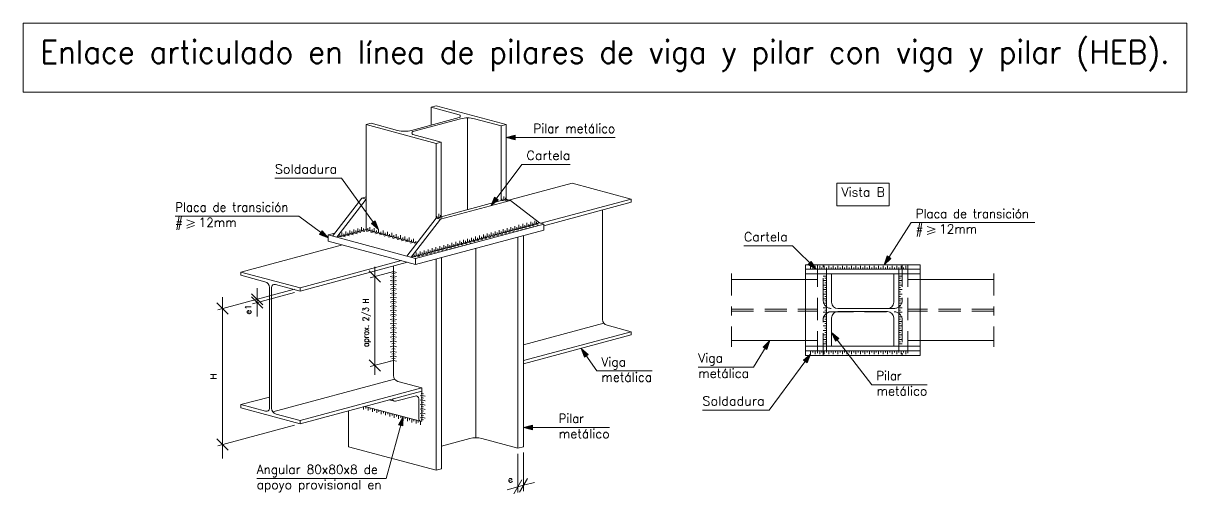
# Model space of a CAD drawing. Header units: inches. Extents: x 72863 to 72995, y 49095 to 49225.
# Drawn here: x 72877.32 to 72890.48, y 49104.57 to 49109.88 of the extents above; entities that cross this region are included whole.
import ezdxf
from ezdxf.enums import TextEntityAlignment as Align

# ---------------------------------------------------------------- set-up
doc = ezdxf.new("R2010")
doc.units = ezdxf.units.IN
doc.linetypes.add('DASHDOT', pattern=[0.5, 0.25, -0.125, 0, -0.125])
doc.linetypes.add('DASHED', pattern=[0.375, 0.25, -0.125])
for name, color, linetype, lineweight in [('0-CYPE0', 1, 'Continuous', 9), ('0-CYPE1', 2, 'Continuous', 9), ('0-CYPE2', 4, 'Continuous', 9), ('CYPECABECERA', 2, 'Continuous', 18)]:
    doc.layers.add(name, color=color, linetype=linetype, lineweight=lineweight)
doc.styles.add('CYPETXT', font='romans__.ttf', dxfattribs={"height": 0.2})

msp = doc.modelspace()

# ---------------------------------------------------------------- hatches: boundary and pattern name
at = {"layer": '0-CYPE2'}
for points in [[(72882.8792, 49108.618), (72882.7768, 49108.5924), (72882.8792, 49108.5668)], [(72882.6481, 49107.92), (72882.6071, 49107.8227), (72882.6891, 49107.8892)], [(72881.2554, 49107.6219), (72881.336, 49107.5537), (72881.2969, 49107.6518)], [(72880.6681, 49107.4976), (72880.7656, 49107.4574), (72880.6985, 49107.5388)], [(72887.0863, 49107.2543), (72887.0522, 49107.1544), (72887.1293, 49107.2266)], [(72886.1932, 49107.1569), (72886.2841, 49107.1032), (72886.2291, 49107.1933)], [(72886.5419, 49106.3225), (72886.459, 49106.3879), (72886.5014, 49106.2912)], [(72883.7058, 49106.1402), (72883.6264, 49106.2099), (72883.6637, 49106.1111)], [(72885.7267, 49106.1961), (72885.7584, 49106.2968), (72885.6831, 49106.2229)], [(72886.1813, 49106.0458), (72886.222, 49106.1432), (72886.1403, 49106.0764)], [(72881.6095, 49105.3327), (72881.6118, 49105.4383), (72881.5601, 49105.3462)], [(72883.077, 49105.3406), (72882.9746, 49105.315), (72883.077, 49105.2894)]]:
    msp.add_hatch(color=256, dxfattribs=at).paths.add_polyline_path(points)

# ---------------------------------------------------------------- linework, layer by layer
at = {"layer": '0-CYPE0'}
for p, q in [((72882.3416, 49108.8147), (72882.3416, 49107.7781)), ((72882.4356, 49105.1998), (72882.4356, 49107.3406)), ((72883.8836, 49106.495), (72882.9746, 49106.2514)), ((72880.139, 49105.4916), (72881.5168, 49105.8608))]:
    msp.add_line(p, q, dxfattribs=at)
at = {"layer": '0-CYPE0', "linetype": 'DASHED'}
for p, q in [((72886.2986, 49107.1544), (72886.2986, 49106.1304)), ((72886.3635, 49106.7534), (72886.3635, 49107.1544)), ((72887.2578, 49107.1544), (72887.2578, 49106.7534)), ((72887.3226, 49107.1544), (72887.3226, 49106.1304)), ((72886.1621, 49106.988), (72886.2986, 49106.988)), ((72887.4591, 49106.988), (72887.3226, 49106.988)), ((72885.327, 49106.6545), (72886.2986, 49106.6545)), ((72885.327, 49106.6303), (72886.2986, 49106.6303)), ((72887.1656, 49106.6612), (72886.4556, 49106.6612)), ((72886.4556, 49106.6236), (72887.1656, 49106.6236)), ((72888.2942, 49106.6545), (72887.3226, 49106.6545)), ((72888.2942, 49106.6303), (72887.3226, 49106.6303)), ((72886.3635, 49106.1304), (72886.3635, 49106.5315)), ((72887.2578, 49106.5315), (72887.2578, 49106.1304)), ((72886.1621, 49106.2968), (72886.2986, 49106.2968)), ((72887.4591, 49106.2968), (72887.3226, 49106.2968))]:
    msp.add_line(p, q, dxfattribs=at)
for centre, start, end in [((72886.4556, 49106.7534), 180.00002, 270), ((72887.1656, 49106.7534), 270, 359.99998), ((72886.4556, 49106.5315), 89.99998, 180.00002), ((72887.1656, 49106.5315), 0, 89.99998)]:
    msp.add_arc(centre, 0.0922, start, end, dxfattribs=at)
at = {"layer": '0-CYPE1'}
for p, q in [((72883.0348, 49108.5924), (72882.7768, 49108.5924)), ((72883.0348, 49108.5924), (72884.0107, 49108.5924)), ((72882.9566, 49108.2883), (72882.6071, 49107.8227)), ((72882.9566, 49108.2883), (72883.5039, 49108.2883)), ((72880.1628, 49108.1348), (72880.9175, 49108.1348)), ((72880.9175, 49108.1348), (72881.336, 49107.5537)), ((72882.7506, 49107.8876), (72882.7506, 49107.926)), ((72882.7706, 49107.893), (72882.7706, 49107.9122)), ((72882.7305, 49107.8823), (72882.7305, 49107.9015)), ((72882.7305, 49107.8823), (72882.749, 49107.8773)), ((72882.7506, 49107.8876), (72882.7877, 49107.8777)), ((72882.7706, 49107.893), (72882.7892, 49107.888)), ((72879.0358, 49107.7036), (72880.4325, 49107.7036)), ((72879.1663, 49107.6614), (72879.2554, 49107.6307)), ((72880.4325, 49107.7036), (72880.7656, 49107.4574)), ((72881.9952, 49107.6853), (72881.9952, 49107.7045)), ((72881.9952, 49107.6853), (72882.0138, 49107.6803)), ((72882.0154, 49107.6906), (72882.0154, 49107.729)), ((72882.0154, 49107.6906), (72882.0525, 49107.6807)), ((72882.0354, 49107.696), (72882.0354, 49107.7152)), ((72882.0354, 49107.696), (72882.0539, 49107.691)), ((72883.1007, 49107.6136), (72883.1007, 49107.652)), ((72879.1663, 49107.5999), (72879.2554, 49107.6307)), ((72879.1663, 49107.5692), (72879.2554, 49107.5999)), ((72880.9207, 49107.48), (72880.9207, 49107.5184)), ((72880.9653, 49107.492), (72880.9653, 49107.5304)), ((72880.9876, 49107.498), (72880.9876, 49107.5172)), ((72881.01, 49107.504), (72881.01, 49107.5424)), ((72881.0323, 49107.5099), (72881.0323, 49107.5291)), ((72881.0546, 49107.5159), (72881.0546, 49107.5543)), ((72881.0546, 49107.5159), (72881.0917, 49107.506)), ((72881.0769, 49107.5219), (72881.0769, 49107.5411)), ((72881.0769, 49107.5219), (72881.0955, 49107.5169)), ((72881.0992, 49107.5279), (72881.0992, 49107.5663)), ((72881.0992, 49107.5279), (72881.1363, 49107.5179)), ((72881.1216, 49107.5339), (72881.1216, 49107.5531)), ((72881.1216, 49107.5339), (72881.1401, 49107.5289)), ((72881.1439, 49107.5398), (72881.1439, 49107.5782)), ((72881.1439, 49107.5398), (72881.181, 49107.5299)), ((72881.1662, 49107.5458), (72881.1662, 49107.565)), ((72881.1662, 49107.5458), (72881.1847, 49107.5409)), ((72881.2124, 49107.5487), (72881.1938, 49107.5437)), ((72881.2371, 49107.5418), (72881.2, 49107.5319)), ((72881.2124, 49107.5487), (72881.2124, 49107.5679)), ((72881.2371, 49107.5418), (72881.2371, 49107.5802)), ((72881.2618, 49107.5354), (72881.2433, 49107.5305)), ((72881.2866, 49107.5286), (72881.2495, 49107.5187)), ((72881.2618, 49107.5354), (72881.2618, 49107.5546)), ((72881.2866, 49107.5286), (72881.2866, 49107.567)), ((72881.3113, 49107.5222), (72881.2927, 49107.5172)), ((72881.336, 49107.5153), (72881.2989, 49107.5054)), ((72881.3113, 49107.5222), (72881.3113, 49107.5414)), ((72881.336, 49107.5153), (72881.336, 49107.5537)), ((72881.3608, 49107.5089), (72881.3608, 49107.5281)), ((72881.3855, 49107.5021), (72881.3855, 49107.5405)), ((72881.4102, 49107.4957), (72881.4102, 49107.5149)), ((72881.4349, 49107.4888), (72881.4349, 49107.5272)), ((72881.4844, 49107.4756), (72881.4844, 49107.514)), ((72882.6096, 49107.482), (72882.6096, 49107.5204)), ((72882.6543, 49107.494), (72882.6543, 49107.5324)), ((72882.6766, 49107.5), (72882.6766, 49107.5192)), ((72882.6989, 49107.506), (72882.6989, 49107.5444)), ((72882.7212, 49107.5119), (72882.7212, 49107.5311)), ((72882.7212, 49107.5119), (72882.7398, 49107.507)), ((72882.7435, 49107.5179), (72882.7435, 49107.5563)), ((72882.7435, 49107.5179), (72882.7806, 49107.508)), ((72882.7659, 49107.5239), (72882.7659, 49107.5431)), ((72882.7659, 49107.5239), (72882.7844, 49107.5189)), ((72882.7882, 49107.5299), (72882.7882, 49107.5683)), ((72882.7882, 49107.5299), (72882.8253, 49107.5199)), ((72882.8105, 49107.5359), (72882.8105, 49107.5551)), ((72882.8105, 49107.5359), (72882.8291, 49107.5309)), ((72882.8328, 49107.5418), (72882.8328, 49107.5802)), ((72882.8328, 49107.5418), (72882.8699, 49107.5319)), ((72882.8552, 49107.5478), (72882.8552, 49107.567)), ((72882.8552, 49107.5478), (72882.8737, 49107.5429)), ((72882.8775, 49107.5538), (72882.8775, 49107.5922)), ((72882.8775, 49107.5538), (72882.9146, 49107.5439)), ((72882.8998, 49107.5598), (72882.8998, 49107.579)), ((72882.8998, 49107.5598), (72882.9183, 49107.5548)), ((72882.9221, 49107.5658), (72882.9221, 49107.6042)), ((72882.9221, 49107.5658), (72882.9592, 49107.5558)), ((72882.9444, 49107.5717), (72882.9444, 49107.5909)), ((72882.9444, 49107.5717), (72882.963, 49107.5668)), ((72882.9668, 49107.5777), (72882.9668, 49107.6161)), ((72882.9668, 49107.5777), (72883.0039, 49107.5678)), ((72882.9891, 49107.5837), (72882.9891, 49107.6029)), ((72882.9891, 49107.5837), (72883.0076, 49107.5787)), ((72883.0114, 49107.5897), (72883.0114, 49107.6281)), ((72883.0114, 49107.5897), (72883.0485, 49107.5798)), ((72883.0337, 49107.5957), (72883.0337, 49107.6149)), ((72883.0337, 49107.5957), (72883.0523, 49107.5907)), ((72883.056, 49107.6017), (72883.056, 49107.6401)), ((72883.056, 49107.6017), (72883.0931, 49107.5917)), ((72883.0784, 49107.6076), (72883.0784, 49107.6268)), ((72883.0784, 49107.6076), (72883.0969, 49107.6027)), ((72883.1007, 49107.6136), (72883.1378, 49107.6037)), ((72883.123, 49107.6196), (72883.123, 49107.6388)), ((72883.123, 49107.6196), (72883.1416, 49107.6146)), ((72887.3597, 49107.6307), (72887.0522, 49107.1544)), ((72887.3597, 49107.6307), (72888.7564, 49107.6307)), ((72887.5414, 49107.5884), (72887.6305, 49107.5577)), ((72887.5414, 49107.527), (72887.6305, 49107.5577)), ((72887.5414, 49107.4963), (72887.6305, 49107.527)), ((72880.8983, 49107.4741), (72880.8983, 49107.4933)), ((72880.8983, 49107.4741), (72880.9169, 49107.4691)), ((72880.9207, 49107.48), (72880.9578, 49107.4701)), ((72880.943, 49107.486), (72880.943, 49107.5052)), ((72880.943, 49107.486), (72880.9615, 49107.481)), ((72880.9653, 49107.492), (72881.0024, 49107.4821)), ((72880.9876, 49107.498), (72881.0062, 49107.493)), ((72881.01, 49107.504), (72881.047, 49107.494)), ((72881.0323, 49107.5099), (72881.0508, 49107.505)), ((72881.3608, 49107.5089), (72881.3422, 49107.504)), ((72881.3855, 49107.5021), (72881.3484, 49107.4922)), ((72881.4102, 49107.4957), (72881.3917, 49107.4907)), ((72881.4349, 49107.4888), (72881.3978, 49107.4789)), ((72881.4597, 49107.4824), (72881.4411, 49107.4775)), ((72881.4844, 49107.4756), (72881.4473, 49107.4657)), ((72881.4597, 49107.4824), (72881.4597, 49107.5016)), ((72881.5091, 49107.4692), (72881.4906, 49107.4642)), ((72881.5338, 49107.4623), (72881.4968, 49107.4524)), ((72881.5091, 49107.4692), (72881.5091, 49107.4884)), ((72881.5338, 49107.4623), (72881.5338, 49107.5007)), ((72881.5586, 49107.4559), (72881.54, 49107.451)), ((72881.5833, 49107.4491), (72881.5462, 49107.4391)), ((72881.5586, 49107.4559), (72881.5586, 49107.4751)), ((72881.5833, 49107.4491), (72881.5833, 49107.4875)), ((72881.608, 49107.4427), (72881.5895, 49107.4377)), ((72881.6328, 49107.4358), (72881.5957, 49107.4259)), ((72881.608, 49107.4427), (72881.608, 49107.4619)), ((72881.6328, 49107.4358), (72881.6328, 49107.4742)), ((72881.6575, 49107.4294), (72881.6389, 49107.4245)), ((72881.6822, 49107.4226), (72881.6451, 49107.4126)), ((72881.6575, 49107.4294), (72881.6575, 49107.4486)), ((72881.6822, 49107.4226), (72881.6822, 49107.461)), ((72881.7069, 49107.4162), (72881.6884, 49107.4112)), ((72881.7317, 49107.4093), (72881.6946, 49107.3994)), ((72881.7069, 49107.4162), (72881.7069, 49107.4354)), ((72881.7317, 49107.4093), (72881.7317, 49107.4477)), ((72881.7564, 49107.4029), (72881.7378, 49107.398)), ((72881.7564, 49107.4029), (72881.7564, 49107.4221)), ((72882.1186, 49107.3505), (72882.1186, 49107.3889)), ((72882.1632, 49107.3624), (72882.1632, 49107.4008)), ((72882.1855, 49107.3684), (72882.1855, 49107.3876)), ((72882.2078, 49107.3744), (72882.2078, 49107.4128)), ((72882.2302, 49107.3804), (72882.2302, 49107.3996)), ((72882.2302, 49107.3804), (72882.2487, 49107.3754)), ((72882.2525, 49107.3863), (72882.2525, 49107.4247)), ((72882.2525, 49107.3863), (72882.2896, 49107.3764)), ((72882.2748, 49107.3923), (72882.2748, 49107.4115)), ((72882.2748, 49107.3923), (72882.2933, 49107.3873)), ((72882.2971, 49107.3983), (72882.2971, 49107.4367)), ((72882.2971, 49107.3983), (72882.3342, 49107.3884)), ((72882.3194, 49107.4043), (72882.3194, 49107.4235)), ((72882.3194, 49107.4043), (72882.338, 49107.3993)), ((72882.3418, 49107.4103), (72882.3418, 49107.4487)), ((72882.3418, 49107.4103), (72882.3789, 49107.4003)), ((72882.3641, 49107.4162), (72882.3641, 49107.4354)), ((72882.3641, 49107.4162), (72882.3826, 49107.4113)), ((72882.3864, 49107.4222), (72882.3864, 49107.4606)), ((72882.3864, 49107.4222), (72882.4235, 49107.4123)), ((72882.4087, 49107.4282), (72882.4087, 49107.4474)), ((72882.4087, 49107.4282), (72882.4273, 49107.4232)), ((72882.4311, 49107.4342), (72882.4311, 49107.4726)), ((72882.4311, 49107.4342), (72882.4681, 49107.4242)), ((72882.4534, 49107.4402), (72882.4534, 49107.4594)), ((72882.4534, 49107.4402), (72882.4719, 49107.4352)), ((72882.4757, 49107.4461), (72882.4757, 49107.4845)), ((72882.4757, 49107.4461), (72882.5128, 49107.4362)), ((72882.498, 49107.4521), (72882.498, 49107.4713)), ((72882.498, 49107.4521), (72882.5166, 49107.4472)), ((72882.5203, 49107.4581), (72882.5203, 49107.4965)), ((72882.5203, 49107.4581), (72882.5574, 49107.4482)), ((72882.5427, 49107.4641), (72882.5427, 49107.4833)), ((72882.5427, 49107.4641), (72882.5612, 49107.4591)), ((72882.565, 49107.4701), (72882.565, 49107.5085)), ((72882.565, 49107.4701), (72882.6021, 49107.4601)), ((72882.5873, 49107.4761), (72882.5873, 49107.4953)), ((72882.5873, 49107.4761), (72882.6058, 49107.4711)), ((72882.6096, 49107.482), (72882.6467, 49107.4721)), ((72882.6319, 49107.488), (72882.6319, 49107.5072)), ((72882.6319, 49107.488), (72882.6505, 49107.483)), ((72882.6543, 49107.494), (72882.6914, 49107.4841)), ((72882.6766, 49107.5), (72882.6951, 49107.495)), ((72882.6989, 49107.506), (72882.736, 49107.496)), ((72881.7391, 49107.2488), (72881.7391, 49107.268)), ((72881.7391, 49107.2488), (72881.7576, 49107.2438)), ((72881.7614, 49107.2548), (72881.7614, 49107.2932)), ((72881.7614, 49107.2548), (72881.7985, 49107.2448)), ((72881.7837, 49107.2607), (72881.7837, 49107.2799)), ((72881.7837, 49107.2607), (72881.8023, 49107.2558)), ((72881.8061, 49107.2667), (72881.8061, 49107.3051)), ((72881.8061, 49107.2667), (72881.8431, 49107.2568)), ((72881.8284, 49107.2727), (72881.8284, 49107.2919)), ((72881.8284, 49107.2727), (72881.8469, 49107.2677)), ((72881.8507, 49107.2787), (72881.8507, 49107.3171)), ((72881.8507, 49107.2787), (72881.8878, 49107.2687)), ((72881.873, 49107.2847), (72881.873, 49107.3039)), ((72881.873, 49107.2847), (72881.8916, 49107.2797)), ((72881.8953, 49107.2906), (72881.8953, 49107.329)), ((72881.8953, 49107.2906), (72881.9324, 49107.2807)), ((72881.9177, 49107.2966), (72881.9177, 49107.3158)), ((72881.9177, 49107.2966), (72881.9362, 49107.2917)), ((72881.94, 49107.3026), (72881.94, 49107.341)), ((72881.94, 49107.3026), (72881.9771, 49107.2927)), ((72881.9623, 49107.3086), (72881.9623, 49107.3278)), ((72881.9623, 49107.3086), (72881.9808, 49107.3036)), ((72881.9846, 49107.3146), (72881.9846, 49107.353)), ((72881.9846, 49107.3146), (72882.0217, 49107.3046)), ((72882.0069, 49107.3205), (72882.0069, 49107.3397)), ((72882.0069, 49107.3205), (72882.0255, 49107.3156)), ((72882.0293, 49107.3265), (72882.0293, 49107.3649)), ((72882.0293, 49107.3265), (72882.0664, 49107.3166)), ((72882.0516, 49107.3325), (72882.0516, 49107.3517)), ((72882.0516, 49107.3325), (72882.0701, 49107.3275)), ((72882.0739, 49107.3385), (72882.0739, 49107.3769)), ((72882.0739, 49107.3385), (72882.111, 49107.3286)), ((72882.0962, 49107.3445), (72882.0962, 49107.3637)), ((72882.0962, 49107.3445), (72882.1148, 49107.3395)), ((72882.1186, 49107.3505), (72882.1556, 49107.3405)), ((72882.1409, 49107.3564), (72882.1409, 49107.3756)), ((72882.1409, 49107.3564), (72882.1594, 49107.3515)), ((72882.1632, 49107.3624), (72882.2003, 49107.3525)), ((72882.1855, 49107.3684), (72882.2041, 49107.3634)), ((72882.2078, 49107.3744), (72882.2449, 49107.3644)), ((72885.4675, 49107.3687), (72886.0148, 49107.3687)), ((72886.0148, 49107.3687), (72886.2841, 49107.1032)), ((72881.2923, 49107.0217), (72881.2923, 49107.1303)), ((72886.222, 49107.1416), (72886.222, 49107.1032)), ((72886.2476, 49107.1224), (72886.2476, 49107.1032)), ((72886.2732, 49107.1416), (72886.2732, 49107.1032)), ((72886.2988, 49107.1224), (72886.2988, 49107.1032)), ((72886.3244, 49107.1416), (72886.3244, 49107.1032)), ((72886.35, 49107.1224), (72886.35, 49107.1032)), ((72886.3756, 49107.1416), (72886.3756, 49107.1032)), ((72886.4012, 49107.1224), (72886.4012, 49107.1032)), ((72886.4268, 49107.1416), (72886.4268, 49107.1032)), ((72886.4524, 49107.1224), (72886.4524, 49107.1032)), ((72886.478, 49107.1416), (72886.478, 49107.1032)), ((72886.5036, 49107.1224), (72886.5036, 49107.1032)), ((72886.5292, 49107.1416), (72886.5292, 49107.1032)), ((72886.5548, 49107.1224), (72886.5548, 49107.1032)), ((72886.5804, 49107.1416), (72886.5804, 49107.1032)), ((72886.606, 49107.1224), (72886.606, 49107.1032)), ((72886.6316, 49107.1416), (72886.6316, 49107.1032)), ((72886.6572, 49107.1224), (72886.6572, 49107.1032)), ((72886.6828, 49107.1416), (72886.6828, 49107.1032)), ((72886.7084, 49107.1224), (72886.7084, 49107.1032)), ((72886.734, 49107.1416), (72886.734, 49107.1032)), ((72886.7596, 49107.1224), (72886.7596, 49107.1032)), ((72886.7852, 49107.1416), (72886.7852, 49107.1032)), ((72886.8108, 49107.1224), (72886.8108, 49107.1032)), ((72886.8364, 49107.1416), (72886.8364, 49107.1032)), ((72886.862, 49107.1224), (72886.862, 49107.1032)), ((72886.8876, 49107.1416), (72886.8876, 49107.1032)), ((72886.9132, 49107.1224), (72886.9132, 49107.1032)), ((72886.9388, 49107.1416), (72886.9388, 49107.1032)), ((72886.9644, 49107.1224), (72886.9644, 49107.1032)), ((72886.99, 49107.1416), (72886.99, 49107.1032)), ((72887.0156, 49107.1224), (72887.0156, 49107.1032)), ((72887.0412, 49107.1416), (72887.0412, 49107.1032)), ((72887.0668, 49107.1224), (72887.0668, 49107.1032)), ((72887.0924, 49107.1416), (72887.0924, 49107.1032)), ((72887.118, 49107.1224), (72887.118, 49107.1032)), ((72887.1436, 49107.1416), (72887.1436, 49107.1032)), ((72887.1692, 49107.1224), (72887.1692, 49107.1032)), ((72887.1948, 49107.1416), (72887.1948, 49107.1032)), ((72887.2204, 49107.1224), (72887.2204, 49107.1032)), ((72887.246, 49107.1416), (72887.246, 49107.1032)), ((72887.2716, 49107.1224), (72887.2716, 49107.1032)), ((72887.2972, 49107.1416), (72887.2972, 49107.1032)), ((72881.3563, 49106.9577), (72881.2283, 49107.0857)), ((72881.2391, 49107.0075), (72881.5027, 49107.0781)), ((72881.2923, 49107.0217), (72881.2923, 49106.0177)), ((72881.4656, 49107.0682), (72881.5027, 49107.0781)), ((72881.4656, 49107.0215), (72881.5027, 49107.0314)), ((72881.4656, 49106.9747), (72881.5027, 49106.9847)), ((72881.4841, 49107.0512), (72881.5027, 49107.0561)), ((72881.4841, 49107.0044), (72881.5027, 49107.0094)), ((72881.5398, 49107.0682), (72881.5027, 49107.0781)), ((72881.5212, 49107.0512), (72881.5027, 49107.0561)), ((72881.5398, 49107.0215), (72881.5027, 49107.0314)), ((72881.5212, 49107.0044), (72881.5027, 49107.0094)), ((72881.5398, 49106.9747), (72881.5027, 49106.9847)), ((72886.3626, 49107.0272), (72886.401, 49107.0272)), ((72886.3818, 49107.0016), (72886.401, 49107.0016)), ((72887.2586, 49107.0272), (72887.2202, 49107.0272)), ((72887.2394, 49107.0016), (72887.2202, 49107.0016)), ((72879.5166, 49106.6446), (72880.3855, 49106.8774)), ((72879.962, 49106.7), (72879.962, 49106.892)), ((72881.4656, 49106.928), (72881.5027, 49106.938)), ((72881.4656, 49106.8786), (72881.5027, 49106.8885)), ((72881.4841, 49106.9577), (72881.5027, 49106.9627)), ((72881.4841, 49106.9083), (72881.5027, 49106.9132)), ((72881.4841, 49106.8588), (72881.5027, 49106.8638)), ((72881.5212, 49106.9577), (72881.5027, 49106.9627)), ((72881.5398, 49106.928), (72881.5027, 49106.938)), ((72881.5212, 49106.9083), (72881.5027, 49106.9132)), ((72881.5398, 49106.8786), (72881.5027, 49106.8885)), ((72881.5212, 49106.8588), (72881.5027, 49106.8638)), ((72886.3626, 49106.976), (72886.401, 49106.976)), ((72886.3626, 49106.9248), (72886.401, 49106.9248)), ((72886.3626, 49106.8736), (72886.401, 49106.8736)), ((72886.3818, 49106.9504), (72886.401, 49106.9504)), ((72886.3818, 49106.8992), (72886.401, 49106.8992)), ((72887.2586, 49106.976), (72887.2202, 49106.976)), ((72887.2394, 49106.9504), (72887.2202, 49106.9504)), ((72887.2586, 49106.9248), (72887.2202, 49106.9248)), ((72887.2394, 49106.8992), (72887.2202, 49106.8992)), ((72887.2586, 49106.8736), (72887.2202, 49106.8736)), ((72879.6337, 49106.5949), (72879.5057, 49106.7229)), ((72879.5697, 49106.6589), (72879.5697, 49106.7869)), ((72880.026, 49106.7), (72879.898, 49106.828)), ((72880.026, 49106.6634), (72879.898, 49106.7914)), ((72879.9089, 49106.7132), (72880.3855, 49106.8409)), ((72879.962, 49106.7914), (72879.962, 49106.5708)), ((72879.962, 49106.7274), (72879.962, 49106.764)), ((72881.4656, 49106.8291), (72881.5027, 49106.8391)), ((72881.4656, 49106.7797), (72881.5027, 49106.7896)), ((72881.4656, 49106.7329), (72881.5027, 49106.7429)), ((72881.4841, 49106.8094), (72881.5027, 49106.8143)), ((72881.4841, 49106.7626), (72881.5027, 49106.7676)), ((72881.5398, 49106.8291), (72881.5027, 49106.8391)), ((72881.5212, 49106.8094), (72881.5027, 49106.8143)), ((72881.5398, 49106.7797), (72881.5027, 49106.7896)), ((72881.5212, 49106.7626), (72881.5027, 49106.7676)), ((72881.5398, 49106.7329), (72881.5027, 49106.7429)), ((72886.3626, 49106.8224), (72886.401, 49106.8224)), ((72886.3626, 49106.7712), (72886.401, 49106.7712)), ((72886.3818, 49106.848), (72886.401, 49106.848)), ((72886.3818, 49106.7968), (72886.401, 49106.7968)), ((72886.3818, 49106.7456), (72886.401, 49106.7456)), ((72887.2394, 49106.848), (72887.2202, 49106.848)), ((72887.2586, 49106.8224), (72887.2202, 49106.8224)), ((72887.2394, 49106.7968), (72887.2202, 49106.7968)), ((72887.2586, 49106.7712), (72887.2202, 49106.7712)), ((72887.2394, 49106.7456), (72887.2202, 49106.7456)), ((72879.5697, 49106.6589), (72879.5697, 49105.1229)), ((72881.4656, 49106.6835), (72881.5027, 49106.6934)), ((72881.4656, 49106.634), (72881.5027, 49106.644)), ((72881.4656, 49106.5846), (72881.5027, 49106.5945)), ((72881.4841, 49106.7132), (72881.5027, 49106.7181)), ((72881.4841, 49106.6637), (72881.5027, 49106.6687)), ((72881.4841, 49106.6143), (72881.5027, 49106.6192)), ((72881.5212, 49106.7132), (72881.5027, 49106.7181)), ((72881.5398, 49106.6835), (72881.5027, 49106.6934)), ((72881.5212, 49106.6637), (72881.5027, 49106.6687)), ((72881.5398, 49106.634), (72881.5027, 49106.644)), ((72881.5212, 49106.6143), (72881.5027, 49106.6192)), ((72881.5398, 49106.5846), (72881.5027, 49106.5945)), ((72886.3626, 49106.72), (72886.401, 49106.72)), ((72886.3626, 49106.6688), (72886.401, 49106.6688)), ((72886.3626, 49106.6176), (72886.401, 49106.6176)), ((72886.3818, 49106.6944), (72886.401, 49106.6944)), ((72886.3818, 49106.6432), (72886.401, 49106.6432)), ((72886.3818, 49106.592), (72886.401, 49106.592)), ((72887.2586, 49106.72), (72887.2202, 49106.72)), ((72887.2394, 49106.6944), (72887.2202, 49106.6944)), ((72887.2586, 49106.6688), (72887.2202, 49106.6688)), ((72887.2394, 49106.6432), (72887.2202, 49106.6432)), ((72887.2586, 49106.6176), (72887.2202, 49106.6176)), ((72887.2394, 49106.592), (72887.2202, 49106.592)), ((72881.4656, 49106.5351), (72881.5027, 49106.5451)), ((72881.4656, 49106.4857), (72881.5027, 49106.4956)), ((72881.4841, 49106.5648), (72881.5027, 49106.5698)), ((72881.4841, 49106.5154), (72881.5027, 49106.5203)), ((72881.4841, 49106.4659), (72881.5027, 49106.4709)), ((72881.5212, 49106.5648), (72881.5027, 49106.5698)), ((72881.5398, 49106.5351), (72881.5027, 49106.5451)), ((72881.5212, 49106.5154), (72881.5027, 49106.5203)), ((72881.5398, 49106.4857), (72881.5027, 49106.4956)), ((72881.5212, 49106.4659), (72881.5027, 49106.4709)), ((72886.3626, 49106.5664), (72886.401, 49106.5664)), ((72886.3626, 49106.5152), (72886.401, 49106.5152)), ((72886.3626, 49106.464), (72886.401, 49106.464)), ((72886.3818, 49106.5408), (72886.401, 49106.5408)), ((72886.3818, 49106.4896), (72886.401, 49106.4896)), ((72887.2586, 49106.5664), (72887.2202, 49106.5664)), ((72887.2394, 49106.5408), (72887.2202, 49106.5408)), ((72887.2586, 49106.5152), (72887.2202, 49106.5152)), ((72887.2394, 49106.4896), (72887.2202, 49106.4896)), ((72887.2586, 49106.464), (72887.2202, 49106.464)), ((72881.4656, 49106.4362), (72881.5027, 49106.4461)), ((72881.4656, 49106.3856), (72881.5027, 49106.3956)), ((72881.4656, 49106.3351), (72881.5027, 49106.345)), ((72881.4841, 49106.4164), (72881.5027, 49106.4214)), ((72881.4841, 49106.3645), (72881.5027, 49106.3695)), ((72881.5398, 49106.4362), (72881.5027, 49106.4461)), ((72881.5212, 49106.4164), (72881.5027, 49106.4214)), ((72881.5398, 49106.3856), (72881.5027, 49106.3956)), ((72881.5212, 49106.3645), (72881.5027, 49106.3695)), ((72881.5398, 49106.3351), (72881.5027, 49106.345)), ((72886.3626, 49106.4128), (72886.401, 49106.4128)), ((72886.3626, 49106.3616), (72886.401, 49106.3616)), ((72886.3818, 49106.4384), (72886.401, 49106.4384)), ((72886.3818, 49106.3872), (72886.401, 49106.3872)), ((72886.3818, 49106.336), (72886.401, 49106.336)), ((72886.459, 49106.3879), (72886.915, 49105.7977)), ((72887.2394, 49106.4384), (72887.2202, 49106.4384)), ((72887.2586, 49106.4128), (72887.2202, 49106.4128)), ((72887.2394, 49106.3872), (72887.2202, 49106.3872)), ((72887.2586, 49106.3616), (72887.2202, 49106.3616)), ((72887.2394, 49106.336), (72887.2202, 49106.336)), ((72881.4656, 49106.2832), (72881.5027, 49106.2931)), ((72881.4656, 49106.2271), (72881.5027, 49106.2371)), ((72881.4841, 49106.3148), (72881.5027, 49106.3198)), ((72881.4841, 49106.2604), (72881.5027, 49106.2654)), ((72881.4841, 49106.2019), (72881.5027, 49106.2069)), ((72881.5212, 49106.3148), (72881.5027, 49106.3198)), ((72881.5398, 49106.2832), (72881.5027, 49106.2931)), ((72881.5212, 49106.2604), (72881.5027, 49106.2654)), ((72881.5398, 49106.2271), (72881.5027, 49106.2371)), ((72881.5212, 49106.2019), (72881.5027, 49106.2069)), ((72883.8032, 49105.9545), (72883.6264, 49106.2099)), ((72885.7584, 49106.2968), (72885.5757, 49105.9988)), ((72886.3626, 49106.3104), (72886.401, 49106.3104)), ((72886.3626, 49106.2592), (72886.401, 49106.2592)), ((72886.3818, 49106.2848), (72886.401, 49106.2848)), ((72887.2586, 49106.3104), (72887.2202, 49106.3104)), ((72887.2394, 49106.2848), (72887.2202, 49106.2848)), ((72887.2586, 49106.2592), (72887.2202, 49106.2592)), ((72881.3563, 49105.9537), (72881.2283, 49106.0817)), ((72881.2391, 49106.0035), (72881.5027, 49106.0741)), ((72881.4656, 49106.1653), (72881.5027, 49106.1752)), ((72881.4656, 49106.1147), (72881.5027, 49106.1246)), ((72881.4656, 49106.0641), (72881.5027, 49106.0741)), ((72881.4841, 49106.1455), (72881.5027, 49106.1505)), ((72881.4841, 49106.0936), (72881.5027, 49106.0985)), ((72881.5398, 49106.1653), (72881.5027, 49106.1752)), ((72881.5212, 49106.1455), (72881.5027, 49106.1505)), ((72881.5398, 49106.1147), (72881.5027, 49106.1246)), ((72881.5212, 49106.0936), (72881.5027, 49106.0985)), ((72881.5398, 49106.0641), (72881.5027, 49106.0741)), ((72885.7528, 49105.513), (72886.222, 49106.1432)), ((72886.222, 49106.1432), (72886.222, 49106.1816)), ((72886.2476, 49106.1624), (72886.2476, 49106.1816)), ((72886.2732, 49106.1432), (72886.2732, 49106.1816)), ((72886.2988, 49106.1624), (72886.2988, 49106.1816)), ((72886.3244, 49106.1432), (72886.3244, 49106.1816)), ((72886.35, 49106.1624), (72886.35, 49106.1816)), ((72886.3756, 49106.1432), (72886.3756, 49106.1816)), ((72886.4012, 49106.1624), (72886.4012, 49106.1816)), ((72886.4268, 49106.1432), (72886.4268, 49106.1816)), ((72886.4524, 49106.1624), (72886.4524, 49106.1816)), ((72886.478, 49106.1432), (72886.478, 49106.1816)), ((72886.5036, 49106.1624), (72886.5036, 49106.1816)), ((72886.5292, 49106.1432), (72886.5292, 49106.1816)), ((72886.5548, 49106.1624), (72886.5548, 49106.1816)), ((72886.5804, 49106.1432), (72886.5804, 49106.1816)), ((72886.606, 49106.1624), (72886.606, 49106.1816)), ((72886.6316, 49106.1432), (72886.6316, 49106.1816)), ((72886.6572, 49106.1624), (72886.6572, 49106.1816)), ((72886.6828, 49106.1432), (72886.6828, 49106.1816)), ((72886.7084, 49106.1624), (72886.7084, 49106.1816)), ((72886.734, 49106.1432), (72886.734, 49106.1816)), ((72886.7596, 49106.1624), (72886.7596, 49106.1816)), ((72886.7852, 49106.1432), (72886.7852, 49106.1816)), ((72886.8108, 49106.1624), (72886.8108, 49106.1816)), ((72886.8364, 49106.1432), (72886.8364, 49106.1816)), ((72886.862, 49106.1624), (72886.862, 49106.1816)), ((72886.8876, 49106.1432), (72886.8876, 49106.1816)), ((72886.9132, 49106.1624), (72886.9132, 49106.1816)), ((72886.9388, 49106.1432), (72886.9388, 49106.1816)), ((72886.9644, 49106.1624), (72886.9644, 49106.1816)), ((72886.99, 49106.1432), (72886.99, 49106.1816)), ((72887.0156, 49106.1624), (72887.0156, 49106.1816)), ((72887.0412, 49106.1432), (72887.0412, 49106.1816)), ((72887.0668, 49106.1624), (72887.0668, 49106.1816)), ((72887.0924, 49106.1432), (72887.0924, 49106.1816)), ((72887.118, 49106.1624), (72887.118, 49106.1816)), ((72887.1436, 49106.1432), (72887.1436, 49106.1816)), ((72887.1692, 49106.1624), (72887.1692, 49106.1816)), ((72887.1948, 49106.1432), (72887.1948, 49106.1816)), ((72887.2204, 49106.1624), (72887.2204, 49106.1816)), ((72887.246, 49106.1432), (72887.246, 49106.1816)), ((72887.2716, 49106.1624), (72887.2716, 49106.1816)), ((72887.2972, 49106.1432), (72887.2972, 49106.1816)), ((72881.2923, 49105.9091), (72881.2923, 49106.0177)), ((72883.8032, 49105.9545), (72884.4289, 49105.9545)), ((72884.95, 49105.9988), (72885.5757, 49105.9988)), ((72881.8062, 49105.6727), (72881.8248, 49105.6777)), ((72881.8155, 49105.6999), (72881.8248, 49105.7024)), ((72881.8433, 49105.6974), (72881.8248, 49105.7024)), ((72881.8619, 49105.6677), (72881.8248, 49105.6777)), ((72886.915, 49105.7977), (72887.5407, 49105.7977)), ((72881.1667, 49105.5191), (72881.1667, 49105.5508)), ((72881.1914, 49105.5317), (72881.1914, 49105.5509)), ((72881.2162, 49105.5059), (72881.2162, 49105.5443)), ((72881.2409, 49105.5185), (72881.2409, 49105.5377)), ((72881.8062, 49105.6232), (72881.8248, 49105.6282)), ((72881.8062, 49105.5738), (72881.8248, 49105.5787)), ((72881.8155, 49105.6504), (72881.8248, 49105.6529)), ((72881.8155, 49105.601), (72881.8248, 49105.6035)), ((72881.8155, 49105.5515), (72881.8248, 49105.554)), ((72881.8433, 49105.648), (72881.8248, 49105.6529)), ((72881.8619, 49105.6183), (72881.8248, 49105.6282)), ((72881.8433, 49105.5985), (72881.8248, 49105.6035)), ((72881.8619, 49105.5688), (72881.8248, 49105.5787)), ((72881.8433, 49105.549), (72881.8248, 49105.554)), ((72881.2656, 49105.4926), (72881.2656, 49105.531)), ((72881.2904, 49105.5052), (72881.2904, 49105.5244)), ((72881.3151, 49105.4794), (72881.3151, 49105.5178)), ((72881.3398, 49105.4919), (72881.3398, 49105.5111)), ((72881.3645, 49105.4661), (72881.3645, 49105.5045)), ((72881.3893, 49105.4787), (72881.3893, 49105.4979)), ((72881.414, 49105.4529), (72881.414, 49105.4913)), ((72881.4205, 49104.7387), (72881.6118, 49105.4383)), ((72881.4387, 49105.4654), (72881.4387, 49105.4846)), ((72881.4634, 49105.4396), (72881.4634, 49105.478)), ((72881.4882, 49105.4522), (72881.4882, 49105.4714)), ((72881.5129, 49105.4264), (72881.5129, 49105.4648)), ((72881.5376, 49105.4389), (72881.5376, 49105.4581)), ((72881.5624, 49105.4131), (72881.5624, 49105.4515)), ((72881.5871, 49105.4257), (72881.5871, 49105.4449)), ((72881.6118, 49105.3999), (72881.6118, 49105.4383)), ((72881.6365, 49105.4124), (72881.6365, 49105.4316)), ((72881.6613, 49105.3866), (72881.6613, 49105.425)), ((72881.686, 49105.3992), (72881.686, 49105.4184)), ((72881.7107, 49105.3734), (72881.7107, 49105.4118)), ((72881.8062, 49105.5243), (72881.8248, 49105.5293)), ((72881.8062, 49105.4749), (72881.8248, 49105.4798)), ((72881.8062, 49105.4254), (72881.8248, 49105.4304)), ((72881.8155, 49105.5021), (72881.8248, 49105.5046)), ((72881.8155, 49105.4526), (72881.8248, 49105.4551)), ((72881.8155, 49105.4032), (72881.8248, 49105.4056)), ((72881.8619, 49105.5193), (72881.8248, 49105.5293)), ((72881.8433, 49105.4996), (72881.8248, 49105.5046)), ((72881.8619, 49105.4699), (72881.8248, 49105.4798)), ((72881.8433, 49105.4501), (72881.8248, 49105.4551)), ((72881.8619, 49105.4204), (72881.8248, 49105.4304)), ((72881.8433, 49105.4007), (72881.8248, 49105.4056)), ((72884.9981, 49105.513), (72885.7528, 49105.513)), ((72879.5166, 49105.1086), (72880.3855, 49105.3414)), ((72881.7355, 49105.3859), (72881.7355, 49105.4051)), ((72881.7602, 49105.3601), (72881.7602, 49105.3985)), ((72881.7849, 49105.3727), (72881.7849, 49105.3919)), ((72881.8096, 49105.3469), (72881.8096, 49105.3853)), ((72883.3221, 49105.315), (72882.9746, 49105.315)), ((72883.3221, 49105.315), (72883.9477, 49105.315)), ((72879.6337, 49105.0589), (72879.5057, 49105.1869)), ((72879.5697, 49105.1229), (72879.5697, 49104.9662)), ((72882.912, 49105.0158), (72882.912, 49104.5805)), ((72882.9746, 49105.0326), (72882.9746, 49104.5972)), ((72879.9577, 49104.7387), (72881.4205, 49104.7387)), ((72882.912, 49104.6452), (72882.7883, 49104.6121)), ((72882.8667, 49104.5668), (72882.9572, 49104.7236)), ((72882.912, 49104.6452), (72882.9746, 49104.662)), ((72882.9294, 49104.5836), (72883.0199, 49104.7404)), ((72882.9746, 49104.662), (72883.0983, 49104.6951))]:
    msp.add_line(p, q, dxfattribs=at)
at = {"layer": '0-CYPE1', "linetype": 'DASHDOT'}
for p, q in [((72885.327, 49107.0563), (72885.327, 49106.2286)), ((72888.2942, 49107.0563), (72888.2942, 49106.2286))]:
    msp.add_line(p, q, dxfattribs=at)
at = {"layer": '0-CYPE1'}
msp.add_lwpolyline([(72886.5197, 49108.0785), (72886.5197, 49107.8225), (72887.1106, 49107.8225), (72887.1106, 49108.0785), (72886.5197, 49108.0785)], close=True, dxfattribs=at)
at = {"layer": '0-CYPE2'}
for p, q in [((72881.9295, 49108.936), (72881.9855, 49108.951)), ((72881.9295, 49108.936), (72881.9295, 49108.7328)), ((72881.9295, 49108.936), (72882.2471, 49108.8509)), ((72882.7768, 49108.739), (72881.9855, 49108.951)), ((72881.1942, 49108.739), (72881.2503, 49108.754)), ((72881.1942, 49108.739), (72881.1942, 49107.5533)), ((72881.1942, 49108.739), (72881.9855, 49108.5269)), ((72881.5499, 49108.6737), (72881.2503, 49108.754)), ((72881.709, 49108.6737), (72882.2471, 49108.8179)), ((72881.7239, 49108.66), (72882.2621, 49108.8042)), ((72882.4211, 49108.8042), (72882.7208, 49108.724)), ((72882.7208, 49108.724), (72882.7768, 49108.739)), ((72882.7208, 49108.724), (72882.7208, 49107.8797)), ((72882.7768, 49107.8947), (72882.7768, 49108.739)), ((72881.9855, 49107.6826), (72881.9855, 49108.5269)), ((72882.0416, 49108.542), (72882.0416, 49107.6977)), ((72882.777, 49107.876), (72883.524, 49108.0762)), ((72884.1917, 49107.8973), (72883.524, 49108.0762)), ((72880.8151, 49107.4782), (72881.1448, 49107.9079)), ((72881.1448, 49107.9079), (72881.1942, 49107.9212)), ((72881.1448, 49107.9079), (72881.1942, 49107.8947)), ((72880.8645, 49107.465), (72881.1942, 49107.8947)), ((72881.9855, 49107.6826), (72882.7768, 49107.8947)), ((72882.035, 49107.6694), (72882.8263, 49107.8814)), ((72882.7768, 49107.8947), (72882.8263, 49107.8814)), ((72882.8263, 49107.8814), (72883.156, 49107.6284)), ((72883.1721, 49107.6241), (72884.1917, 49107.8973)), ((72883.2054, 49107.5965), (72884.1917, 49107.8608)), ((72883.8695, 49107.7745), (72883.8695, 49106.5365)), ((72884.1917, 49107.8973), (72884.1917, 49107.8608)), ((72881.6558, 49107.253), (72881.9855, 49107.6826)), ((72881.7053, 49107.2397), (72882.035, 49107.6694)), ((72881.9855, 49107.6826), (72882.035, 49107.6694)), ((72880.7656, 49107.4915), (72880.8407, 49107.5116)), ((72880.8645, 49107.465), (72881.1942, 49107.5533)), ((72881.1942, 49107.5533), (72881.7683, 49107.3995)), ((72881.7053, 49107.2397), (72883.156, 49107.6284)), ((72881.7547, 49107.2265), (72883.2054, 49107.6152)), ((72881.7547, 49107.1582), (72883.2054, 49107.5469)), ((72883.2054, 49107.6152), (72883.156, 49107.6284)), ((72883.2054, 49107.5469), (72883.2054, 49107.6152)), ((72879.7794, 49107.0728), (72880.9264, 49107.3802)), ((72881.7547, 49107.2265), (72880.7656, 49107.4915)), ((72880.7656, 49107.4232), (72880.7656, 49107.4915)), ((72881.7547, 49107.1582), (72880.7656, 49107.4232)), ((72882.912, 49107.4683), (72882.912, 49105.0812)), ((72882.9746, 49107.4851), (72882.9746, 49105.098)), ((72880.447, 49106.8939), (72881.594, 49107.2013)), ((72880.447, 49106.8574), (72881.6622, 49107.183)), ((72881.5027, 49107.1403), (72881.5027, 49105.9023)), ((72881.7547, 49107.1582), (72881.7547, 49107.2265)), ((72881.9855, 49107.22), (72881.9855, 49104.833)), ((72882.0482, 49107.2368), (72882.0482, 49104.8498)), ((72887.4591, 49107.1544), (72886.1621, 49107.1544)), ((72886.1621, 49106.1304), (72886.1621, 49107.1544)), ((72887.4591, 49106.1304), (72887.4591, 49107.1544)), ((72879.7794, 49107.0728), (72879.7794, 49107.0363)), ((72880.447, 49106.8939), (72879.7794, 49107.0728)), ((72880.0509, 49106.9636), (72879.7794, 49107.0363)), ((72886.1621, 49106.988), (72885.327, 49106.988)), ((72886.1621, 49107.1032), (72887.4591, 49107.1032)), ((72886.1621, 49107.052), (72887.4591, 49107.052)), ((72886.401, 49107.1032), (72886.401, 49106.1816)), ((72886.459, 49106.7312), (72886.459, 49107.052)), ((72887.1622, 49107.052), (72887.1622, 49106.7312)), ((72887.2202, 49107.1032), (72887.2202, 49106.1816)), ((72887.4591, 49106.988), (72888.2942, 49106.988)), ((72880.1015, 49106.8984), (72880.1015, 49105.5315)), ((72880.1249, 49106.9001), (72880.1249, 49105.5332)), ((72887.0905, 49106.6595), (72886.5307, 49106.6595)), ((72886.5307, 49106.6254), (72887.0905, 49106.6254)), ((72886.459, 49106.2328), (72886.459, 49106.5537)), ((72887.1622, 49106.5537), (72887.1622, 49106.2328)), ((72882.9746, 49106.0352), (72884.1917, 49106.3613)), ((72884.1917, 49106.3978), (72884.1917, 49106.3613)), ((72886.1621, 49106.2968), (72885.327, 49106.2968)), ((72886.1621, 49106.2328), (72887.4591, 49106.2328)), ((72886.5034, 49106.2328), (72886.5614, 49106.2328)), ((72887.2646, 49106.2328), (72887.3226, 49106.2328)), ((72887.4591, 49106.2968), (72888.2942, 49106.2968)), ((72886.1621, 49106.1816), (72887.4591, 49106.1816)), ((72887.4591, 49106.1304), (72886.1621, 49106.1304)), ((72881.8248, 49105.7636), (72881.5533, 49105.8364)), ((72880.447, 49105.3945), (72881.8248, 49105.7636)), ((72880.447, 49105.3579), (72881.8248, 49105.7271)), ((72881.7477, 49105.6711), (72881.5273, 49105.6121)), ((72881.8248, 49105.7636), (72881.8248, 49105.7271)), ((72881.8248, 49105.3858), (72881.8248, 49105.7271)), ((72879.7794, 49105.5734), (72880.1015, 49105.6597)), ((72879.7794, 49105.5734), (72879.7794, 49105.5368)), ((72880.0585, 49105.4986), (72879.7794, 49105.5734)), ((72881.1793, 49105.5542), (72881.8096, 49105.3853)), ((72881.4547, 49105.628), (72881.5141, 49105.6121)), ((72881.4951, 49105.6388), (72881.4951, 49105.6368)), ((72881.7907, 49105.41), (72881.7907, 49105.6381)), ((72880.447, 49105.3579), (72879.7794, 49105.5368)), ((72880.447, 49105.3945), (72880.1755, 49105.4672)), ((72880.9964, 49105.5051), (72880.9964, 49105.098)), ((72880.447, 49105.3945), (72880.447, 49105.3579)), ((72881.8229, 49105.3853), (72881.8248, 49105.3858)), ((72882.0482, 49105.1051), (72882.3693, 49105.1911)), ((72882.912, 49105.0812), (72882.5018, 49105.1911)), ((72881.9855, 49104.833), (72880.9964, 49105.098)), ((72882.912, 49105.0812), (72882.9746, 49105.098)), ((72881.9855, 49104.833), (72882.0482, 49104.8498))]:
    msp.add_line(p, q, dxfattribs=at)
for points in [[(72881.9855, 49108.5269), (72882.0416, 49108.542), (72881.7239, 49108.6271)], [(72882.8792, 49108.618), (72882.8792, 49108.5668)], [(72882.6481, 49107.92), (72882.6891, 49107.8892)], [(72881.2554, 49107.6219), (72881.2969, 49107.6518)], [(72880.6681, 49107.4976), (72880.6985, 49107.5388)], [(72887.0863, 49107.2543), (72887.1293, 49107.2266)], [(72886.1932, 49107.1569), (72886.2291, 49107.1933)], [(72880.447, 49106.8939), (72880.447, 49106.8574), (72880.1679, 49106.9322)], [(72882.9746, 49106.0717), (72884.1917, 49106.3978), (72883.9201, 49106.4706)], [(72885.7267, 49106.1961), (72885.6831, 49106.2229)], [(72886.5419, 49106.3225), (72886.5014, 49106.2912)], [(72883.7058, 49106.1402), (72883.6637, 49106.1111)], [(72886.1813, 49106.0458), (72886.1403, 49106.0764)], [(72881.6095, 49105.3327), (72881.5601, 49105.3462)], [(72883.077, 49105.3406), (72883.077, 49105.2894)]]:
    msp.add_lwpolyline(points, dxfattribs=at)
for points in [[(72882.8792, 49108.618), (72882.7768, 49108.5924), (72882.8792, 49108.5668)], [(72882.6481, 49107.92), (72882.6071, 49107.8227), (72882.6891, 49107.8892)], [(72881.2554, 49107.6219), (72881.336, 49107.5537), (72881.2969, 49107.6518)], [(72880.6681, 49107.4976), (72880.7656, 49107.4574), (72880.6985, 49107.5388)], [(72887.0863, 49107.2543), (72887.0522, 49107.1544), (72887.1293, 49107.2266)], [(72886.1932, 49107.1569), (72886.2841, 49107.1032), (72886.2291, 49107.1933)], [(72886.5419, 49106.3225), (72886.459, 49106.3879), (72886.5014, 49106.2912)], [(72883.7058, 49106.1402), (72883.6264, 49106.2099), (72883.6637, 49106.1111)], [(72885.7267, 49106.1961), (72885.7584, 49106.2968), (72885.6831, 49106.2229)], [(72886.1813, 49106.0458), (72886.222, 49106.1432), (72886.1403, 49106.0764)], [(72881.6095, 49105.3327), (72881.6118, 49105.4383), (72881.5601, 49105.3462)], [(72883.077, 49105.3406), (72882.9746, 49105.315), (72883.077, 49105.2894)]]:
    msp.add_lwpolyline(points, close=True, dxfattribs=at)
for centre, radius, start, end in [((72882.2427, 49108.8344), 0.0171, 284.99998, 74.99999), ((72882.3416, 49108.5075), 0.3072, 75, 105.00002), ((72881.6294, 49108.9704), 0.3072, 255.00002, 284.99998), ((72881.7284, 49108.6436), 0.0171, 105.00002, 255.00002), ((72880.0332, 49106.8976), 0.0683, 0, 75), ((72880.159, 49106.8992), 0.0341, 75, 180.00002), ((72886.5307, 49106.7312), 0.0717, 180.00002, 270), ((72887.0905, 49106.7312), 0.0717, 270, 359.99998), ((72886.5307, 49106.5537), 0.0717, 89.99998, 180.00002), ((72887.0905, 49106.5537), 0.0717, 0, 89.99998), ((72883.9378, 49106.5365), 0.0683, 180.00002, 255.00002), ((72881.5709, 49105.9023), 0.0683, 180.00002, 255.00002), ((72881.7565, 49105.6381), 0.0341, 0, 105.00002), ((72881.5207, 49105.6368), 0.0256, 180.00002, 284.99998), ((72880.0674, 49105.5315), 0.0341, 255.00002, 359.99998), ((72880.1932, 49105.5332), 0.0683, 180.00002, 255.00002), ((72881.8163, 49105.41), 0.0256, 180.00002, 284.99998), ((72882.4356, 49104.9438), 0.256, 75, 105.00002)]:
    msp.add_arc(centre, radius, start, end, dxfattribs=at)
at = {"layer": 'CYPECABECERA'}
msp.add_lwpolyline([(72877.3172, 49109.1065), (72890.475, 49109.1065), (72890.475, 49109.8842), (72877.3172, 49109.8842), (72877.3172, 49109.1065)], close=True, dxfattribs=at)

# ---------------------------------------------------------------- texts
at = {"layer": '0-CYPE1', "style": 'CYPETXT'}
for s, width, p, p2 in [('Pilar metálico', 0.839461, (72883.086, 49108.6436), (72884.0107, 49108.6436)), ('Cartela', 0.877659, (72883.0078, 49108.3395), (72883.5039, 49108.3395)), ('Soldadura', 0.916642, (72880.1628, 49108.186), (72880.8663, 49108.186)), ('Vista B', 0.822097, (72886.5709, 49107.9249), (72887.0594, 49107.9249)), ('Placa de transición ', 0.805992, (72879.0358, 49107.7548), (72880.3813, 49107.7548)), ('Placa de transición ', 0.805992, (72887.4109, 49107.6819), (72888.7564, 49107.6819)), ('#', 0.831261, (72879.0358, 49107.582), (72879.1218, 49107.582)), ('12mm', 0.875911, (72879.3, 49107.582), (72879.7301, 49107.582)), ('Cartela', 0.877659, (72885.4675, 49107.4199), (72885.9636, 49107.4199)), ('#', 0.831261, (72887.4109, 49107.5091), (72887.4969, 49107.5091)), ('12mm', 0.875911, (72887.6751, 49107.5091), (72888.1051, 49107.5091)), ('Viga ', 0.831907, (72883.8544, 49106.0057), (72884.2046, 49106.0057)), ('Viga ', 0.831907, (72884.95, 49106.05), (72885.3003, 49106.05)), ('metálica', 0.878077, (72883.8544, 49105.8329), (72884.4289, 49105.8329)), ('metálica', 0.878077, (72884.95, 49105.8772), (72885.5245, 49105.8772)), ('Pilar ', 0.782978, (72886.9662, 49105.8489), (72887.3164, 49105.8489)), ('metálico', 0.878077, (72886.9662, 49105.6761), (72887.5407, 49105.6761)), ('Soldadura', 0.916642, (72884.9981, 49105.5642), (72885.7016, 49105.5642)), ('Pilar ', 0.782978, (72883.3733, 49105.3662), (72883.7235, 49105.3662)), ('metálico', 0.878077, (72883.3733, 49105.1934), (72883.9477, 49105.1934)), ('Angular 80x80x8 de', 0.844047, (72879.9577, 49104.7899), (72881.3263, 49104.7899)), ('apoyo provisional en', 0.847948, (72879.9577, 49104.6171), (72881.3693, 49104.6171))]:
    msp.add_text(s, height=0.1024, dxfattribs=dict(at, width=width)).set_placement(p, p2, align=Align.FIT)
for s, height, rotation, width, p, p2 in [('aprox. 2/3 H ', 0.068267, 90, 0.728509, (72881.224, 49106.2258), (72881.224, 49106.8136)), ('e1', 0.06827, 90, 0.916802, (72879.8937, 49106.5918), (72879.8937, 49106.7065)), ('H', 0.0683, 90, 0.977847, (72879.5015, 49105.854), (72879.5015, 49105.9277)), ('e', 0.0683, 15.00051, 0.966349, (72882.8048, 49104.6872), (72882.8602, 49104.702))]:
    msp.add_text(s, height=height, rotation=rotation, dxfattribs=dict(at, width=width)).set_placement(p, p2, align=Align.FIT)
at = {"layer": 'CYPECABECERA', "style": 'CYPETXT', "width": 0.790412}
msp.add_text('Enlace articulado en línea de pilares de viga y pilar con viga y pilar (HEB).', height=0.259216, dxfattribs=at).set_placement((72877.5116, 49109.4305), (72890.2806, 49109.4305), align=Align.FIT)

doc.saveas('drawing.dxf')
